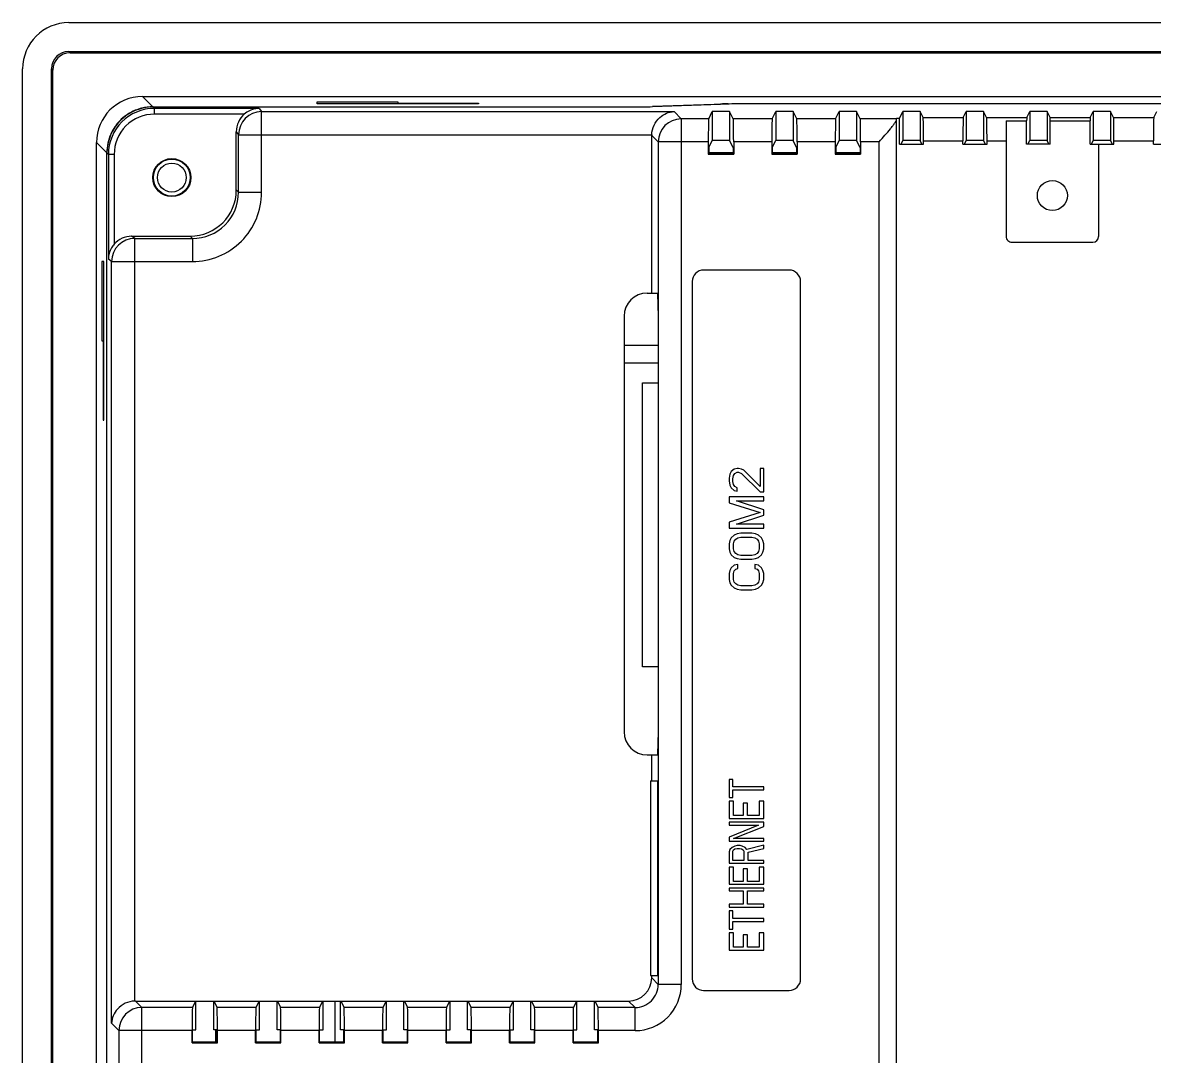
# Model space of a CAD drawing. Header units: millimetres. Extents: x -2 to 1186, y 0 to 841.
# Drawn here: x 731.5 to 829.6, y 410.6 to 500.2 of the extents above; entities that cross this region are included whole.
import ezdxf

# ---------------------------------------------------------------- set-up
doc = ezdxf.new("R2010")
doc.units = ezdxf.units.MM
doc.header["$LTSCALE"] = 65.395
doc.layers.add('11_COMPONENTS', color=7, linetype='CONTINUOUS')

msp = doc.modelspace()

# ---------------------------------------------------------------- linework, layer by layer
at = {"layer": '11_COMPONENTS', "color": 7, "linetype": 'Continuous'}
for p, q in [((735.5182, 500.1573), (960.5231, 500.1573)), ((735.6261, 497.551), (735.5213, 497.6558)), ((735.5213, 497.6558), (960.5201, 497.6558)), ((735.6261, 497.551), (960.4153, 497.551)), ((731.5207, 326.1548), (731.5207, 496.1597)), ((734.0222, 326.1579), (734.0222, 496.1567)), ((734.127, 496.0519), (734.0222, 496.1567)), ((734.127, 326.2626), (734.127, 496.0519)), ((742.8064, 492.8691), (741.9135, 493.762)), ((741.9135, 493.762), (954.1279, 493.762)), ((757.0207, 493.116), (757.0207, 493.2906)), ((757.0207, 493.2906), (764.0207, 493.2906)), ((764.0207, 493.2906), (764.0207, 493.116)), ((764.0207, 493.1928), (771.0207, 493.1928)), ((771.0207, 493.1928), (771.0207, 493.116)), ((794.2633, 493.1422), (901.778, 493.1422)), ((901.778, 493.1247), (794.2633, 493.1247)), ((742.8064, 492.8691), (784.2107, 492.8691)), ((742.9467, 492.7288), (742.8239, 492.8517)), ((742.8239, 492.8517), (784.2107, 492.8517)), ((742.9467, 492.2291), (742.9467, 492.7288)), ((752.0138, 492.7288), (742.9467, 492.7288)), ((750.7236, 492.2291), (742.9467, 492.2291)), ((752.0138, 492.7288), (752.2228, 492.4501)), ((752.2228, 485.4606), (752.2228, 492.4501)), ((752.2228, 492.4501), (787.9458, 492.4501)), ((771.0207, 493.116), (757.0207, 493.116)), ((786.0766, 492.9033), (791.9644, 493.1089)), ((792.3188, 493.0966), (786.0775, 492.8787)), ((787.9458, 492.4501), (788.5743, 491.8215)), ((790.949, 491.8215), (791.2644, 492.4525)), ((791.2644, 492.4525), (791.2644, 489.951)), ((792.7644, 492.4525), (791.2644, 492.4525)), ((792.7644, 492.4525), (792.7644, 489.951)), ((793.0798, 491.8215), (792.7644, 492.4525)), ((796.449, 491.8215), (796.7644, 492.4525)), ((796.7644, 492.4525), (796.7644, 489.951)), ((798.2644, 492.4525), (796.7644, 492.4525)), ((798.2644, 492.4525), (798.2644, 489.951)), ((798.5798, 491.8215), (798.2644, 492.4525)), ((801.949, 491.8215), (802.2644, 492.4525)), ((802.2644, 492.4525), (802.2644, 489.951)), ((803.7644, 492.4525), (802.2644, 492.4525)), ((803.7644, 492.4525), (803.7644, 489.951)), ((804.0798, 491.8215), (803.7644, 492.4525)), ((807.4698, 491.863), (807.7644, 492.4525)), ((807.7644, 492.4525), (807.7644, 489.951)), ((809.2644, 492.4525), (807.7644, 492.4525)), ((809.2644, 492.4525), (809.2644, 489.951)), ((809.5253, 491.9305), (809.2644, 492.4525)), ((813.0034, 491.9305), (813.2644, 492.4525)), ((813.2644, 492.4525), (813.2644, 489.951)), ((814.7644, 492.4525), (813.2644, 492.4525)), ((814.7644, 492.4525), (814.7644, 489.951)), ((815.0253, 491.9305), (814.7644, 492.4525)), ((818.5034, 491.9305), (818.7644, 492.4525)), ((818.7644, 492.4525), (818.7644, 489.951)), ((820.2644, 492.4525), (818.7644, 492.4525)), ((820.2644, 492.4525), (820.2644, 489.951)), ((820.5253, 491.9305), (820.2644, 492.4525)), ((824.0034, 491.9305), (824.2644, 492.4525)), ((824.2644, 492.4525), (824.2644, 489.951)), ((825.7644, 492.4525), (824.2644, 492.4525)), ((825.7644, 492.4525), (825.7644, 489.951)), ((826.0253, 491.9305), (825.7644, 492.4525)), ((829.5034, 491.9305), (829.7644, 492.4525)), ((788.5743, 491.8215), (788.5743, 416.8449)), ((790.949, 491.8215), (788.5743, 491.8215)), ((796.449, 491.8215), (793.0798, 491.8215)), ((801.949, 491.8215), (798.5798, 491.8215)), ((807.2207, 491.8215), (804.0798, 491.8215)), ((807.2202, 368.6325), (807.2207, 491.863)), ((807.4698, 491.863), (807.2207, 491.863)), ((807.4698, 489.6399), (807.4698, 491.863)), ((809.5253, 491.9305), (813.0034, 491.9305)), ((815.0253, 491.9305), (818.5034, 491.9305)), ((816.7207, 491.6637), (816.7207, 481.6323)), ((816.7207, 491.6637), (818.4872, 491.6637)), ((818.4872, 489.6399), (818.4872, 491.6637)), ((820.5253, 491.9305), (824.0034, 491.9305)), ((820.5416, 489.6399), (820.5416, 491.6637)), ((820.5416, 491.6637), (823.9872, 491.6637)), ((823.9872, 489.6399), (823.9872, 491.6637)), ((826.0253, 491.9305), (829.5034, 491.9305)), ((750.0276, 485.6565), (750.0276, 490.7126)), ((750.0276, 490.7126), (750.2235, 490.4513)), ((750.2235, 485.4606), (750.2235, 490.4513)), ((750.2235, 490.4513), (786.0155, 490.4513)), ((786.0144, 476.7273), (786.0144, 490.3839)), ((786.0144, 490.3839), (786.5756, 489.8227)), ((737.9159, 332.5501), (737.9159, 489.7645)), ((737.9159, 489.7645), (738.8088, 488.8716)), ((786.5756, 489.8227), (786.5756, 416.8449)), ((790.9153, 489.8227), (786.5756, 489.8227)), ((790.9153, 489.8227), (790.9153, 488.7523)), ((790.9589, 489.3399), (791.2644, 489.951)), ((790.9589, 489.3399), (790.9589, 488.8396)), ((792.7644, 489.951), (791.2644, 489.951)), ((793.0699, 489.3399), (792.7644, 489.951)), ((793.0699, 489.3399), (793.0699, 488.8396)), ((793.1135, 489.8227), (793.1135, 488.7523)), ((796.4153, 489.8227), (793.1135, 489.8227)), ((796.4153, 489.8227), (796.4153, 488.7523)), ((796.4589, 489.3399), (796.7644, 489.951)), ((796.4589, 489.3399), (796.4589, 488.8396)), ((798.2644, 489.951), (796.7644, 489.951)), ((798.5699, 489.3399), (798.2644, 489.951)), ((798.5699, 489.3399), (798.5699, 488.8396)), ((798.6135, 489.8227), (798.6135, 488.7523)), ((801.9153, 489.8227), (798.6135, 489.8227)), ((801.9153, 489.8227), (801.9153, 488.7523)), ((801.9589, 489.3399), (802.2644, 489.951)), ((801.9589, 489.3399), (801.9589, 488.8396)), ((803.7644, 489.951), (802.2644, 489.951)), ((804.0699, 489.3399), (803.7644, 489.951)), ((804.0699, 489.3399), (804.0699, 488.8396)), ((804.1135, 489.8227), (804.1135, 488.7523)), ((805.7207, 489.8227), (804.1135, 489.8227)), ((805.7202, 367.1325), (805.7207, 489.8227)), ((807.4698, 489.6399), (809.559, 489.6399)), ((807.6089, 489.6399), (807.7644, 489.951)), ((809.2644, 489.951), (807.7644, 489.951)), ((809.4199, 489.6399), (809.2644, 489.951)), ((809.559, 489.6399), (809.559, 489.9317)), ((809.559, 489.9317), (812.9698, 489.9317)), ((812.9698, 489.6399), (812.9698, 489.9317)), ((812.9698, 489.6399), (815.059, 489.6399)), ((813.1089, 489.6399), (813.2644, 489.951)), ((814.7644, 489.951), (813.2644, 489.951)), ((814.9199, 489.6399), (814.7644, 489.951)), ((815.059, 489.6399), (815.059, 489.9317)), ((815.059, 489.9317), (816.7207, 489.9317)), ((820.5416, 489.6399), (818.4872, 489.6399)), ((818.6089, 489.6399), (818.7644, 489.951)), ((820.2644, 489.951), (818.7644, 489.951)), ((820.4199, 489.6399), (820.2644, 489.951)), ((823.9872, 489.6399), (826.059, 489.6399)), ((824.1089, 489.6399), (824.2644, 489.951)), ((825.7644, 489.951), (824.2644, 489.951)), ((824.7207, 489.6399), (824.7207, 481.6323)), ((825.9199, 489.6399), (825.7644, 489.951)), ((826.059, 489.6399), (826.059, 489.9317)), ((826.059, 489.9317), (829.4698, 489.9317)), ((829.4698, 489.6399), (829.4698, 489.9317)), ((829.4698, 489.6399), (831.559, 489.6399)), ((738.8088, 333.443), (738.8088, 488.8716)), ((738.8263, 333.4605), (738.8263, 488.8541)), ((738.9491, 488.7313), (738.8263, 488.8541)), ((738.9491, 488.7313), (738.9491, 479.6716)), ((739.4488, 488.7313), (738.9491, 488.7313)), ((739.4488, 488.7313), (739.4488, 480.9618)), ((790.9589, 488.8396), (790.9153, 488.7523)), ((790.9153, 488.7523), (793.1135, 488.7523)), ((790.9589, 488.9073), (793.0699, 488.9073)), ((790.9589, 488.8396), (793.0699, 488.8396)), ((793.1135, 488.7523), (793.0699, 488.8396)), ((796.4589, 488.8396), (796.4153, 488.7523)), ((796.4153, 488.7523), (798.6135, 488.7523)), ((796.4589, 488.9073), (798.5699, 488.9073)), ((796.4589, 488.8396), (798.5699, 488.8396)), ((798.6135, 488.7523), (798.5699, 488.8396)), ((801.9589, 488.8396), (801.9153, 488.7523)), ((801.9153, 488.7523), (804.1135, 488.7523)), ((801.9589, 488.9073), (804.0699, 488.9073)), ((801.9589, 488.8396), (804.0699, 488.8396)), ((804.1135, 488.7523), (804.0699, 488.8396)), ((750.2235, 485.4606), (750.0276, 485.6565)), ((750.2235, 485.4606), (752.2228, 485.4606)), ((741.2267, 481.4619), (740.9654, 481.6579)), ((740.9654, 481.6579), (746.029, 481.6579)), ((741.2267, 415.4061), (741.2267, 481.4619)), ((741.2267, 481.4619), (746.2249, 481.4619)), ((746.2249, 481.4619), (746.029, 481.6579)), ((746.2249, 481.4619), (746.2249, 479.4626)), ((817.2207, 481.1323), (824.2207, 481.1323)), ((738.3873, 479.4548), (738.3873, 472.5898)), ((738.562, 479.4548), (738.3873, 479.4548)), ((738.562, 465.7248), (738.562, 479.4548)), ((739.2279, 479.4626), (738.9491, 479.6716)), ((739.2279, 413.4759), (739.2279, 479.4626)), ((739.2279, 479.4626), (746.2249, 479.4626)), ((797.9144, 478.7273), (790.5144, 478.7273)), ((789.5144, 477.7273), (789.5144, 417.3273)), ((798.9144, 417.3273), (798.9144, 477.7273)), ((785.6207, 476.7273), (786.5207, 476.7273)), ((783.6207, 474.7273), (783.6207, 438.7273)), ((786.5731, 475.2273), (786.5731, 438.2273)), ((738.3873, 472.5898), (738.562, 472.5898)), ((738.4851, 472.5898), (738.4851, 465.7248)), ((786.5731, 472.1823), (783.6207, 472.1823)), ((783.6207, 470.6823), (786.5731, 470.6823)), ((738.4851, 465.7248), (738.562, 465.7248)), ((792.7782, 461.0398), (792.7144, 460.7023)), ((792.9059, 461.2648), (792.7782, 461.0398)), ((793.1612, 461.4898), (792.9059, 461.2648)), ((793.0335, 460.646), (793.0974, 460.9273)), ((793.0974, 460.9273), (793.225, 461.096)), ((793.4165, 461.546), (793.1612, 461.4898)), ((793.225, 461.096), (793.4165, 461.2085)), ((793.5442, 461.546), (793.4165, 461.546)), ((793.4165, 461.2085), (793.5442, 461.2085)), ((793.7995, 461.4898), (793.5442, 461.546)), ((793.5442, 461.2085), (793.7995, 461.096)), ((793.991, 461.3773), (793.7995, 461.4898)), ((793.7995, 461.096), (795.3952, 459.521)), ((795.3952, 459.971), (793.991, 461.3773)), ((795.3952, 461.546), (795.3952, 459.971)), ((795.7144, 461.546), (795.3952, 461.546)), ((795.7144, 459.521), (795.7144, 461.546)), ((792.7144, 460.7023), (792.7144, 460.4773)), ((792.7144, 460.4773), (792.7782, 460.0835)), ((792.7782, 460.0835), (792.9059, 459.8585)), ((792.9059, 459.8585), (793.1612, 459.6335)), ((793.0335, 460.421), (793.0335, 460.646)), ((793.0974, 460.1398), (793.0335, 460.421)), ((793.225, 459.971), (793.0974, 460.1398)), ((793.4165, 459.8585), (793.225, 459.971)), ((793.4165, 459.5773), (793.4165, 459.8585)), ((792.7144, 459.071), (792.7144, 458.5648)), ((795.7144, 459.071), (792.7144, 459.071)), ((793.1612, 459.6335), (793.4165, 459.5773)), ((795.3952, 459.521), (795.7144, 459.521)), ((795.7144, 458.7335), (795.7144, 459.071)), ((792.7144, 458.5648), (795.3952, 457.721)), ((795.7144, 457.946), (793.3527, 458.7335)), ((793.3527, 458.7335), (795.7144, 458.7335)), ((795.7144, 457.496), (795.7144, 457.946)), ((795.3952, 457.721), (792.7144, 456.8773)), ((792.7144, 456.8773), (792.7144, 456.371)), ((793.3527, 456.7085), (795.7144, 457.496)), ((792.7144, 456.371), (795.7144, 456.371)), ((795.7144, 456.7085), (793.3527, 456.7085)), ((793.7357, 455.921), (793.4165, 455.8648)), ((794.6931, 455.921), (793.7357, 455.921)), ((795.0123, 455.8648), (794.6931, 455.921)), ((795.7144, 456.371), (795.7144, 456.7085)), ((792.7782, 455.3023), (792.7144, 455.021)), ((792.7144, 455.021), (792.7144, 454.571)), ((792.9059, 455.5273), (792.7782, 455.3023)), ((793.1612, 455.7523), (792.9059, 455.5273)), ((793.0974, 455.021), (793.1612, 455.246)), ((793.0974, 454.571), (793.0974, 455.021)), ((793.4165, 455.8648), (793.1612, 455.7523)), ((793.1612, 455.246), (793.2889, 455.4148)), ((793.2889, 455.4148), (793.4804, 455.5273)), ((793.4804, 455.5273), (793.7357, 455.5835)), ((793.7357, 455.5835), (794.6931, 455.5835)), ((794.6931, 455.5835), (794.9484, 455.5273)), ((794.9484, 455.5273), (795.1399, 455.4148)), ((795.2676, 455.7523), (795.0123, 455.8648)), ((795.1399, 455.4148), (795.2676, 455.246)), ((795.5229, 455.5273), (795.2676, 455.7523)), ((795.2676, 455.246), (795.3314, 455.021)), ((795.3314, 455.021), (795.3314, 454.571)), ((795.6506, 455.3023), (795.5229, 455.5273)), ((795.7144, 455.021), (795.6506, 455.3023)), ((795.7144, 454.571), (795.7144, 455.021)), ((792.7144, 454.571), (792.7782, 454.2898)), ((792.7782, 454.2898), (792.9059, 454.0648)), ((792.9059, 454.0648), (793.1612, 453.8398)), ((793.1612, 454.346), (793.0974, 454.571)), ((793.2889, 454.1773), (793.1612, 454.346)), ((793.4804, 454.0648), (793.2889, 454.1773)), ((793.7357, 454.0085), (793.4804, 454.0648)), ((794.6931, 454.0085), (793.7357, 454.0085)), ((794.9484, 454.0648), (794.6931, 454.0085)), ((795.1399, 454.1773), (794.9484, 454.0648)), ((795.2676, 454.346), (795.1399, 454.1773)), ((795.3314, 454.571), (795.2676, 454.346)), ((795.2676, 453.8398), (795.5229, 454.0648)), ((795.5229, 454.0648), (795.6506, 454.2898)), ((795.6506, 454.2898), (795.7144, 454.571)), ((792.9059, 452.9398), (792.7782, 452.7148)), ((793.1612, 453.1648), (792.9059, 452.9398)), ((793.1612, 453.8398), (793.4165, 453.7273)), ((793.4804, 453.221), (793.1612, 453.1648)), ((793.4165, 453.7273), (793.7357, 453.671)), ((793.4804, 452.8835), (793.4804, 453.221)), ((793.7357, 453.671), (794.6931, 453.671)), ((794.6931, 453.671), (795.0123, 453.7273)), ((794.9484, 453.221), (794.9484, 452.8835)), ((795.2676, 453.1648), (794.9484, 453.221)), ((795.0123, 453.7273), (795.2676, 453.8398)), ((795.5229, 452.9398), (795.2676, 453.1648)), ((795.6506, 452.7148), (795.5229, 452.9398)), ((792.7782, 452.7148), (792.7144, 452.4335)), ((792.7144, 452.4335), (792.7144, 451.9273)), ((793.0974, 452.4335), (793.1612, 452.6585)), ((793.0974, 451.9273), (793.0974, 452.4335)), ((793.1612, 452.6585), (793.2889, 452.8273)), ((793.2889, 452.8273), (793.4804, 452.8835)), ((794.9484, 452.8835), (795.1399, 452.8273)), ((795.1399, 452.8273), (795.2676, 452.6585)), ((795.2676, 452.6585), (795.3314, 452.4335)), ((795.3314, 452.4335), (795.3314, 451.9273)), ((795.7144, 452.4335), (795.6506, 452.7148)), ((795.7144, 451.9273), (795.7144, 452.4335)), ((792.7144, 451.9273), (792.7782, 451.646)), ((792.7782, 451.646), (792.9059, 451.421)), ((792.9059, 451.421), (793.1612, 451.196)), ((793.1612, 451.7023), (793.0974, 451.9273)), ((793.2889, 451.5335), (793.1612, 451.7023)), ((793.1612, 451.196), (793.4165, 451.0835)), ((793.4804, 451.421), (793.2889, 451.5335)), ((793.4165, 451.0835), (793.7357, 451.0273)), ((793.7357, 451.3648), (793.4804, 451.421)), ((794.6931, 451.3648), (793.7357, 451.3648)), ((793.7357, 451.0273), (794.6931, 451.0273)), ((794.9484, 451.421), (794.6931, 451.3648)), ((794.6931, 451.0273), (795.0123, 451.0835)), ((795.1399, 451.5335), (794.9484, 451.421)), ((795.0123, 451.0835), (795.2676, 451.196)), ((795.2676, 451.7023), (795.1399, 451.5335)), ((795.3314, 451.9273), (795.2676, 451.7023)), ((795.2676, 451.196), (795.5229, 451.421)), ((795.5229, 451.421), (795.6506, 451.646)), ((795.6506, 451.646), (795.7144, 451.9273)), ((785.6207, 436.7273), (786.5207, 436.7273)), ((786.0144, 434.4823), (786.0144, 436.7273)), ((785.9207, 434.4823), (785.9207, 417.6323)), ((785.9207, 434.4823), (786.5207, 434.4823)), ((792.7144, 434.6103), (792.7144, 433.0411)), ((793.0335, 434.6103), (792.7144, 434.6103)), ((793.0335, 433.9496), (793.0335, 434.6103)), ((786.5557, 418.6323), (786.5557, 433.4823)), ((795.7144, 433.9496), (793.0335, 433.9496)), ((793.0335, 433.0411), (793.0335, 433.7018)), ((793.0335, 433.7018), (795.7144, 433.7018)), ((795.7144, 433.7018), (795.7144, 433.9496)), ((792.7144, 433.0411), (793.0335, 433.0411)), ((792.7144, 432.7108), (792.7144, 431.2242)), ((793.0974, 432.7108), (792.7144, 432.7108)), ((793.0974, 431.472), (793.0974, 432.7108)), ((793.9272, 432.5456), (793.9272, 431.472)), ((794.3101, 432.5456), (793.9272, 432.5456)), ((794.3101, 431.472), (794.3101, 432.5456)), ((795.3314, 432.7108), (795.3314, 431.472)), ((795.7144, 432.7108), (795.3314, 432.7108)), ((795.7144, 431.2242), (795.7144, 432.7108)), ((793.9272, 431.472), (793.0974, 431.472)), ((795.3314, 431.472), (794.3101, 431.472)), ((792.7144, 431.2242), (795.7144, 431.2242)), ((792.7144, 430.8939), (792.7144, 430.6461)), ((795.7144, 430.8939), (792.7144, 430.8939)), ((795.2676, 430.6461), (792.7144, 429.6138)), ((792.7144, 430.6461), (795.2676, 430.6461)), ((793.0974, 429.4899), (795.7144, 430.5223)), ((795.7144, 430.5223), (795.7144, 430.8939)), ((792.7144, 429.6138), (792.7144, 429.2422)), ((795.7144, 429.4899), (793.0974, 429.4899)), ((795.7144, 429.2422), (795.7144, 429.4899)), ((792.7144, 429.2422), (795.7144, 429.2422)), ((792.7782, 428.5402), (792.7144, 428.3337)), ((792.9697, 428.7053), (792.7782, 428.5402)), ((793.225, 428.8292), (792.9697, 428.7053)), ((793.0335, 428.375), (793.0974, 428.4989)), ((793.0974, 428.4989), (793.225, 428.5815)), ((793.4165, 428.8705), (793.225, 428.8292)), ((793.225, 428.5815), (793.4165, 428.6228)), ((793.6718, 428.8705), (793.4165, 428.8705)), ((793.4165, 428.6228), (793.608, 428.6228)), ((793.608, 428.6228), (793.7995, 428.5815)), ((793.8633, 428.8292), (793.6718, 428.8705)), ((793.7995, 428.5815), (793.9272, 428.4989)), ((794.1186, 428.7053), (793.8633, 428.8292)), ((793.9272, 428.4989), (793.991, 428.375)), ((794.2463, 428.5402), (794.1186, 428.7053)), ((795.7144, 428.9118), (794.2463, 428.5402)), ((794.374, 428.2924), (795.7144, 428.6228)), ((795.7144, 428.6228), (795.7144, 428.9118)), ((792.7144, 428.3337), (792.7144, 427.3427)), ((793.0335, 427.5904), (793.0335, 428.375)), ((793.991, 427.5904), (793.0335, 427.5904)), ((793.991, 428.375), (793.991, 427.5904)), ((794.374, 427.5904), (794.374, 428.2924)), ((795.7144, 427.5904), (794.374, 427.5904)), ((795.7144, 427.3427), (795.7144, 427.5904)), ((792.7144, 427.3427), (795.7144, 427.3427)), ((792.7144, 427.0123), (792.7144, 425.5258)), ((793.0974, 427.0123), (792.7144, 427.0123)), ((793.0974, 425.7735), (793.0974, 427.0123)), ((793.9272, 426.8471), (793.9272, 425.7735)), ((794.3101, 426.8471), (793.9272, 426.8471)), ((794.3101, 425.7735), (794.3101, 426.8471)), ((795.3314, 427.0123), (795.3314, 425.7735)), ((795.7144, 427.0123), (795.3314, 427.0123)), ((795.7144, 425.5258), (795.7144, 427.0123)), ((792.7144, 425.5258), (795.7144, 425.5258)), ((793.9272, 425.7735), (793.0974, 425.7735)), ((795.3314, 425.7735), (794.3101, 425.7735)), ((792.7144, 425.1954), (792.7144, 424.9476)), ((795.7144, 425.1954), (792.7144, 425.1954)), ((792.7144, 424.9476), (793.9272, 424.9476)), ((793.9272, 424.9476), (793.9272, 423.7914)), ((794.3101, 423.7914), (794.3101, 424.9476)), ((794.3101, 424.9476), (795.7144, 424.9476)), ((795.7144, 424.9476), (795.7144, 425.1954)), ((792.7144, 423.7914), (792.7144, 423.5437)), ((793.9272, 423.7914), (792.7144, 423.7914)), ((792.7144, 423.5437), (795.7144, 423.5437)), ((795.7144, 423.7914), (794.3101, 423.7914)), ((795.7144, 423.5437), (795.7144, 423.7914)), ((792.7144, 423.2133), (792.7144, 421.6442)), ((793.0335, 423.2133), (792.7144, 423.2133)), ((793.0335, 422.5526), (793.0335, 423.2133)), ((795.7144, 422.5526), (793.0335, 422.5526)), ((795.7144, 422.3049), (795.7144, 422.5526)), ((792.7144, 421.6442), (793.0335, 421.6442)), ((793.0335, 421.6442), (793.0335, 422.3049)), ((793.0335, 422.3049), (795.7144, 422.3049)), ((792.7144, 421.3138), (792.7144, 419.8273)), ((793.0974, 421.3138), (792.7144, 421.3138)), ((793.0974, 420.075), (793.0974, 421.3138)), ((793.9272, 421.1487), (793.9272, 420.075)), ((794.3101, 421.1487), (793.9272, 421.1487)), ((794.3101, 420.075), (794.3101, 421.1487)), ((795.3314, 421.3138), (795.3314, 420.075)), ((795.7144, 421.3138), (795.3314, 421.3138)), ((795.7144, 419.8273), (795.7144, 421.3138)), ((792.7144, 419.8273), (795.7144, 419.8273)), ((793.9272, 420.075), (793.0974, 420.075)), ((795.3314, 420.075), (794.3101, 420.075)), ((785.9207, 417.6323), (786.5207, 417.6323)), ((786.0144, 417.4061), (786.0144, 417.6323)), ((786.5756, 416.8449), (786.0144, 417.4061)), ((788.5743, 416.8449), (786.5756, 416.8449)), ((790.5144, 416.3273), (797.9144, 416.3273)), ((741.8552, 414.8461), (741.2941, 415.4073)), ((741.2941, 415.4073), (784.0156, 415.4073)), ((741.8552, 409.4515), (741.8552, 414.8461)), ((746.2309, 414.8461), (741.8552, 414.8461)), ((746.5002, 415.4073), (746.2309, 414.8461)), ((746.5253, 412.9073), (746.5253, 415.4073)), ((748.0689, 412.9073), (748.0689, 415.4073)), ((748.094, 415.4073), (748.3633, 414.8461)), ((751.7309, 414.8461), (748.3633, 414.8461)), ((752.0002, 415.4073), (751.7309, 414.8461)), ((752.0253, 412.9073), (752.0253, 415.4073)), ((753.5689, 412.9073), (753.5689, 415.4073)), ((753.594, 415.4073), (753.8633, 414.8461)), ((757.2309, 414.8461), (753.8633, 414.8461)), ((757.5002, 415.4073), (757.2309, 414.8461)), ((757.5421, 412.9073), (757.5421, 415.4073)), ((758.6057, 411.8642), (758.6057, 415.4073)), ((759.0521, 412.9073), (759.0521, 415.4073)), ((759.094, 415.4073), (759.3633, 414.8461)), ((762.7309, 414.8461), (759.3633, 414.8461)), ((763.0002, 415.4073), (762.7309, 414.8461)), ((763.0421, 412.9073), (763.0421, 415.4073)), ((764.5521, 412.9073), (764.5521, 415.4073)), ((764.594, 415.4073), (764.8633, 414.8461)), ((768.2309, 414.8461), (764.8633, 414.8461)), ((768.5002, 415.4073), (768.2309, 414.8461)), ((768.5421, 412.9073), (768.5421, 415.4073)), ((770.0521, 412.9073), (770.0521, 415.4073)), ((770.094, 415.4073), (770.3633, 414.8461)), ((773.7309, 414.8461), (770.3633, 414.8461)), ((774.0002, 415.4073), (773.7309, 414.8461)), ((774.0421, 412.9073), (774.0421, 415.4073)), ((775.5521, 412.9073), (775.5521, 415.4073)), ((775.594, 415.4073), (775.8633, 414.8461)), ((779.2309, 414.8461), (775.8633, 414.8461)), ((779.5002, 415.4073), (779.2309, 414.8461)), ((779.5421, 412.9073), (779.5421, 415.4073)), ((781.0521, 412.9073), (781.0521, 415.4073)), ((781.094, 415.4073), (781.3633, 414.8461)), ((784.5768, 414.8461), (781.3633, 414.8461)), ((784.5768, 414.8461), (784.0156, 415.4073)), ((784.5768, 412.8473), (784.5768, 414.8461)), ((739.8565, 412.8473), (739.2279, 413.4759)), ((739.8565, 412.8473), (739.8565, 409.4178)), ((746.1986, 412.8473), (739.8565, 412.8473)), ((746.1986, 411.7769), (746.1986, 412.8473)), ((746.2405, 411.8642), (746.2405, 412.9073)), ((746.2405, 412.9073), (746.5253, 412.9073)), ((748.3538, 412.9073), (748.0689, 412.9073)), ((748.2607, 411.8642), (748.2607, 412.9073)), ((748.3538, 411.8642), (748.3538, 412.9073)), ((748.3957, 411.7769), (748.3957, 412.8473)), ((751.6986, 412.8473), (748.3957, 412.8473)), ((751.6986, 411.7769), (751.6986, 412.8473)), ((751.7405, 411.8642), (751.7405, 412.9073)), ((751.7405, 412.9073), (752.0253, 412.9073)), ((753.8538, 412.9073), (753.5689, 412.9073)), ((753.8538, 411.8642), (753.8538, 412.9073)), ((753.8957, 411.7769), (753.8957, 412.8473)), ((757.1986, 412.8473), (753.8957, 412.8473)), ((757.1986, 411.7769), (757.1986, 412.8473)), ((757.2405, 411.8642), (757.2405, 412.9073)), ((757.2405, 412.9073), (757.5421, 412.9073)), ((759.3538, 412.9073), (759.0521, 412.9073)), ((759.3538, 411.8642), (759.3538, 412.9073)), ((759.3957, 411.7769), (759.3957, 412.8473)), ((762.6986, 412.8473), (759.3957, 412.8473)), ((762.6986, 411.7769), (762.6986, 412.8473)), ((762.7405, 411.8642), (762.7405, 412.9073)), ((762.7405, 412.9073), (763.0421, 412.9073)), ((764.8538, 412.9073), (764.5521, 412.9073)), ((764.8538, 411.8642), (764.8538, 412.9073)), ((764.8957, 411.7769), (764.8957, 412.8473)), ((768.1986, 412.8473), (764.8957, 412.8473)), ((768.1986, 411.7769), (768.1986, 412.8473)), ((768.2405, 411.8642), (768.2405, 412.9073)), ((768.2405, 412.9073), (768.5421, 412.9073)), ((770.3538, 412.9073), (770.0521, 412.9073)), ((770.3538, 411.8642), (770.3538, 412.9073)), ((770.3957, 411.7769), (770.3957, 412.8473)), ((773.6986, 412.8473), (770.3957, 412.8473)), ((773.6986, 411.7769), (773.6986, 412.8473)), ((773.7405, 411.8642), (773.7405, 412.9073)), ((773.7405, 412.9073), (774.0421, 412.9073)), ((775.8538, 412.9073), (775.5521, 412.9073)), ((775.8538, 411.8642), (775.8538, 412.9073)), ((775.8957, 411.7769), (775.8957, 412.8473)), ((779.1986, 412.8473), (775.8957, 412.8473)), ((779.1986, 411.7769), (779.1986, 412.8473)), ((779.2405, 411.8642), (779.2405, 412.9073)), ((779.2405, 412.9073), (779.5421, 412.9073)), ((781.3538, 412.9073), (781.0521, 412.9073)), ((781.3538, 411.8642), (781.3538, 412.9073)), ((781.3957, 411.7769), (781.3957, 412.8473)), ((784.5768, 412.8473), (781.3957, 412.8473)), ((746.2405, 411.8642), (746.1986, 411.7769)), ((746.1986, 411.7769), (748.3957, 411.7769)), ((746.2405, 411.8642), (748.3538, 411.8642)), ((748.3957, 411.7769), (748.3538, 411.8642)), ((751.7405, 411.8642), (751.6986, 411.7769)), ((751.6986, 411.7769), (753.8957, 411.7769)), ((751.7405, 411.8642), (753.8538, 411.8642)), ((753.8957, 411.7769), (753.8538, 411.8642)), ((757.2405, 411.8642), (757.1986, 411.7769)), ((757.1986, 411.7769), (759.3957, 411.7769)), ((757.2405, 411.8642), (759.3538, 411.8642)), ((759.3957, 411.7769), (759.3538, 411.8642)), ((762.7405, 411.8642), (762.6986, 411.7769)), ((762.6986, 411.7769), (764.8957, 411.7769)), ((762.7405, 411.8642), (764.8538, 411.8642)), ((764.8957, 411.7769), (764.8538, 411.8642)), ((768.2405, 411.8642), (768.1986, 411.7769)), ((768.1986, 411.7769), (770.3957, 411.7769)), ((768.2405, 411.8642), (770.3538, 411.8642)), ((770.3957, 411.7769), (770.3538, 411.8642)), ((773.7405, 411.8642), (773.6986, 411.7769)), ((773.6986, 411.7769), (775.8957, 411.7769)), ((773.7405, 411.8642), (775.8538, 411.8642)), ((775.8957, 411.7769), (775.8538, 411.8642)), ((779.2405, 411.8642), (779.1986, 411.7769)), ((779.1986, 411.7769), (781.3957, 411.7769)), ((779.2405, 411.8642), (781.3538, 411.8642)), ((781.3957, 411.7769), (781.3538, 411.8642))]:
    msp.add_line(p, q, dxfattribs=at)
at = {"layer": '11_COMPONENTS', "color": 104, "linetype": 'Continuous'}
for p, q in [((785.2224, 444.3623), (785.2224, 468.9521)), ((785.2224, 468.9521), (786.5731, 468.9521)), ((786.5731, 444.3623), (785.2224, 444.3623))]:
    msp.add_line(p, q, dxfattribs=at)
at = {"layer": '11_COMPONENTS', "color": 7, "linetype": 'Continuous'}
for centre, radius in [((744.4431, 486.7348), 1.65), ((744.4427, 486.7353), 1.6), ((744.4431, 486.7348), 1.25), ((820.7207, 485.1811), 1.3)]:
    msp.add_circle(centre, radius, dxfattribs=at)
for centre, radius, start, end in [((793.4771, 449.2538), 43.8812, 91.096015, 91.975614), ((742.947, 488.731), 3.9979, 90.003801, 179.996199), ((742.9464, 488.7316), 3.4975, 89.994386, 180.005466), ((752.2248, 490.4488), 2.0013, 90.055518, 179.929206), ((788.5773, 489.8198), 2.0017, 90.084177, 179.915823), ((746.2256, 485.4599), 5.9973, 269.993488, 0.006512), ((746.2272, 485.4582), 3.9963, 269.966541, 0.033459), ((741.2291, 479.4607), 2.0013, 90.070794, 179.944482), ((817.2207, 481.6323), 0.5, 179.999769, 270), ((824.2207, 481.6323), 0.5, 270, 359.999769), ((790.5144, 477.7273), 1, 90, 180), ((797.9144, 477.7273), 1, 0, 90), ((785.6207, 474.7273), 2, 90, 180), ((785.6207, 438.7273), 2, 180, 270), ((784.5777, 416.8439), 3.9966, 269.986132, 0.013868), ((784.5807, 416.841), 1.9949, 269.88716, 0.11284), ((790.5144, 417.3273), 1, 180, 270), ((797.9144, 417.3273), 1, 270, 0), ((741.8582, 412.8444), 2.0017, 90.084186, 179.915814)]:
    msp.add_arc(centre, radius, start, end, dxfattribs=at)
for centre, major_axis, ratio, start_param, end_param in [((735.5231, 496.1548), (2.8319, -2.8319), 0.9987828, 2.3568035, 3.9263818), ((735.5231, 496.1548), (1.062, -1.062), 0.9987828, 2.3568035, 3.9263818), ((735.6279, 496.0501), (-1.062, 1.062), 0.9987828, -0.7847892, 0.7847892), ((741.9184, 489.7596), (2.8319, -2.8319), 0.9987828, 2.3568035, 3.9263818), ((794.2633, 493.0287), (2.75, 0), 0.0349208, 1.5707965, 2.3561945), ((742.8287, 488.8492), (2.8319, -2.8319), 0.9987828, 2.3568035, 3.9263818), ((742.8113, 488.8667), (2.8319, -2.8319), 0.9987828, 2.7498147, 3.1112838), ((742.8113, 488.8667), (-2.8319, 2.8319), 0.9987828, -0.5383697, -0.391778), ((742.8113, 488.8667), (2.8319, -2.8319), 0.9987828, 2.3568035, 2.6032229), ((752.0283, 490.7108), (-1.201, 1.6016), 0.9990488, 0.0664839, 0.9269237), ((784.2107, 492.9438), (2.64, 0), 0.0349208, -1.5707963, -0.7853982), ((742.8113, 488.8667), (2.8319, -2.8319), 0.9987828, -3.044806, -2.778459), ((742.8113, 488.8667), (-2.8319, 2.8319), 0.9987828, -0.0303089, 0.0967867), ((790.9502, 489.8227), (0, 2), 0.0174551, 0.0349066, 1.5707963), ((793.0786, 489.8227), (0, 2), 0.0174551, -1.5707963, -0.0349066), ((796.4502, 489.8227), (0, 2), 0.0174551, 0.0349066, 1.5707963), ((798.5786, 489.8227), (0, 2), 0.0174551, -1.5707963, -0.0349066), ((801.9502, 489.8227), (0, 2), 0.0174551, 0.0349066, 1.5707963), ((804.0786, 489.8227), (0, 2), 0.0174551, -1.5707963, -0.0349066), ((809.5241, 489.9317), (0, 2), 0.0174551, -1.5707963, -0.0349066), ((813.0047, 489.9317), (0, 2), 0.0174551, 0.0349066, 1.5707963), ((815.0241, 489.9317), (0, 2), 0.0174551, -1.5707963, -0.0349066), ((818.5047, 489.9317), (0, 2), 0.0174551, 0.0349066, 0.5235988), ((820.5241, 489.9317), (0, 2), 0.0174551, -0.5235988, -0.0349066), ((824.0047, 489.9317), (0, 2), 0.0174551, 0.0349066, 0.5235988), ((826.0241, 489.9317), (0, 2), 0.0174551, -1.5707963, -0.0349066), ((829.5047, 489.9317), (0, 2), 0.0174551, 0.0349066, 1.5707963), ((742.8113, 488.8667), (-2.8319, 2.8319), 0.9987828, 0.3631336, 0.7847892), ((788.0156, 490.3814), (1.4159, -1.4159), 0.9987828, -2.3904921, -2.3568035), ((746.0262, 485.6592), (-2.8304, 2.8304), 0.999315, 2.3565371, 3.9266482), ((740.9672, 479.6572), (1.6016, -1.201), 0.9990488, 2.2146689, 3.0751088), ((786.5207, 475.2273), (0, 1.5), 0.0349208, -1.5707963, 0), ((786.5207, 438.2273), (0, 1.5), 0.0349208, -3.1415927, -1.5707963), ((786.5207, 433.4823), (0, 1), 0.0349208, -1.5707963, 0), ((786.5207, 418.6323), (0, 1), 0.0349208, -3.1415927, -1.5707963), ((784.0132, 417.4085), (-1.4159, 1.4159), 0.9987828, 2.3568035, 3.9263818), ((741.2965, 413.4061), (1.4159, -1.4159), 0.9987828, 2.3568035, 2.3904921), ((746.2321, 412.8473), (0, 2), 0.0167567, 0.0349066, 1.5707963), ((748.3621, 412.8473), (0, 2), 0.0167567, -1.5707963, -0.0349066), ((751.7321, 412.8473), (0, 2), 0.0167567, 0.0349066, 1.5707963), ((753.8621, 412.8473), (0, 2), 0.0167567, -1.5707963, -0.0349066), ((757.2321, 412.8473), (0, 2), 0.0167567, 0.0349066, 1.5707963), ((759.3621, 412.8473), (0, 2), 0.0167567, -1.5707963, -0.0349066), ((762.7321, 412.8473), (0, 2), 0.0167567, 0.0349066, 1.5707963), ((764.8621, 412.8473), (0, 2), 0.0167567, -1.5707963, -0.0349066), ((768.2321, 412.8473), (0, 2), 0.0167567, 0.0349066, 1.5707963), ((770.3621, 412.8473), (0, 2), 0.0167567, -1.5707963, -0.0349066), ((773.7321, 412.8473), (0, 2), 0.0167567, 0.0349066, 1.5707963), ((775.8621, 412.8473), (0, 2), 0.0167567, -1.5707963, -0.0349066), ((779.2321, 412.8473), (0, 2), 0.0167567, 0.0349066, 1.5707963), ((781.3621, 412.8473), (0, 2), 0.0167567, -1.5707963, -0.0349066)]:
    msp.add_ellipse(centre, major_axis=major_axis, ratio=ratio, start_param=start_param, end_param=end_param, dxfattribs=at)
for points, knots in [([(752.0138, 492.7288), (751.9016, 492.7268), (751.4364, 492.6793), (750.9922, 492.46), (750.7236, 492.2291)], [0, 0, 0, 0, 0.2406304, 1, 1, 1, 1]), ([(786.0155, 490.4513), (786.0341, 491.0015), (786.4999, 492.0256), (787.5029, 492.4341), (787.9458, 492.4501)], [0, 0, 0, 0, 0.55402, 1, 1, 1, 1]), ([(805.7207, 489.8227), (805.888, 490.0159), (806.213, 490.3913), (806.6048, 490.853), (806.8825, 491.1991), (807.0506, 491.4215), (807.1648, 491.5996), (807.2207, 491.713), (807.2207, 491.7592)], [0, 0, 0, 0, 0.3115967, 0.6056385, 0.7379996, 0.8534769, 0.9436953, 1, 1, 1, 1]), ([(739.4488, 480.9618), (739.368, 480.8678), (739.094, 480.4889), (738.9552, 480.0141), (738.9491, 479.6716)], [0, 0, 0, 0, 0.2657702, 1, 1, 1, 1]), ([(741.2267, 415.4061), (740.6769, 415.3876), (739.6528, 414.9223), (739.2439, 413.9192), (739.2279, 413.4759)], [0, 0, 0, 0, 0.5535973, 1, 1, 1, 1])]:
    msp.add_open_spline(points, degree=3, knots=knots, dxfattribs=at)

doc.saveas('drawing.dxf')
